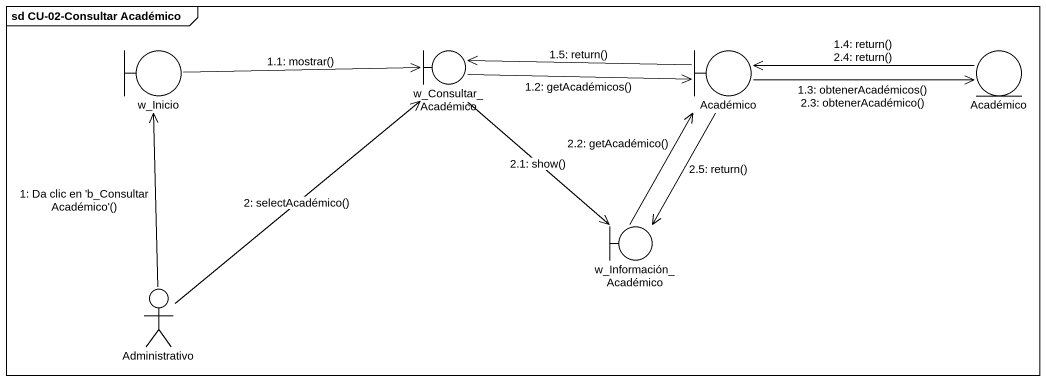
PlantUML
@startuml
mainframe sd CU-02-Consultar Académico
boundary w_Inicio
boundary w_Consultar_Académico
boundary Académico
entity "Académico" as Académico_2
boundary w_Información_Académico
actor Administrativo
Administrativo -up-> w_Inicio : 1: Da clic en 'b_Consultar Académico'()
w_Inicio -right-> w_Consultar_Académico : 1.1: mostrar()
w_Consultar_Académico -right-> Académico : 1.2: getAcadémicos()
Académico -right-> Académico_2 : 1.3: obtenerAcadémicos()\n2.3: obtenerAcadémico()
Académico_2 -left-> Académico : 1.4: return()\n2.4: return()
Académico -left-> w_Consultar_Académico : 1.5: return()
Administrativo -up-> w_Consultar_Académico : 2: selectAcadémico()
w_Consultar_Académico --> w_Información_Académico : 2.1: show()
w_Información_Académico -up-> Académico : 2.2: getAcadémico()
Académico --> w_Información_Académico : 2.5: return()
@enduml
